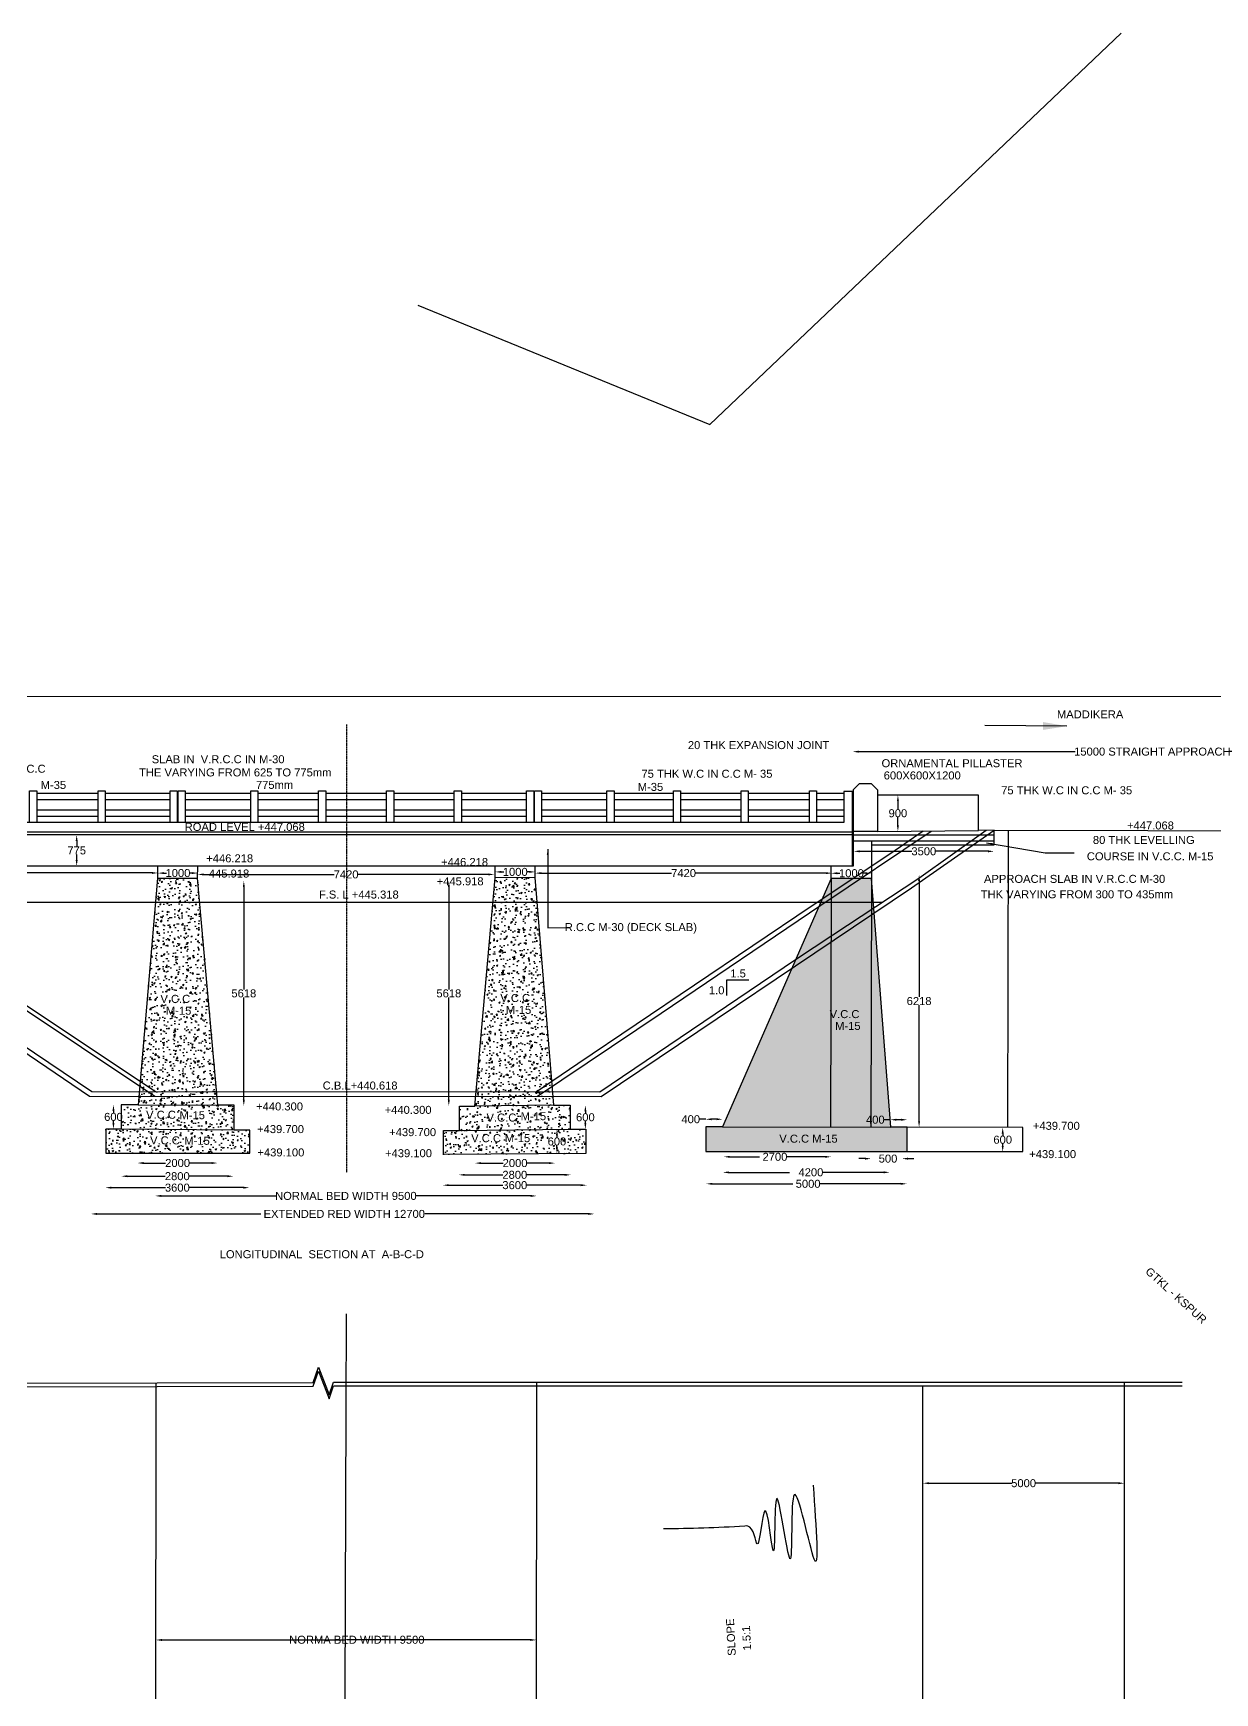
# Model space of a CAD drawing. Header units: inches. Extents: x -43035 to 47938, y -227984 to -120308.
# Drawn here: x -18025 to 11527, y -161797 to -120308 of the extents above; entities that cross this region are included whole.
import ezdxf

# ---------------------------------------------------------------- set-up
doc = ezdxf.new("R2010")
doc.units = ezdxf.units.IN
doc.header["$MEASUREMENT"] = 0
doc.linetypes.add('DASHDOT', pattern=[1, 0.5, -0.25, 0, -0.25])
doc.styles.get("Standard").update_dxf_attribs({"font": 'arial.ttf'})
doc.dimstyles.new('ST100', dxfattribs={"dimtxt": 200, "dimasz": 150, "dimexe": 0, "dimexo": 300, "dimgap": 0.09, "dimtad": 0, "dimtih": 1, "dimtoh": 1, "dimdec": 0, "dimzin": 0, "dimdsep": 46, "dimtxsty": 'Standard', "dimcen": 0, "dimse1": 1, "dimse2": 1, "dimadec": 0, "dimazin": 0, "dimtfac": 1, "dimtdec": 0, "dimtofl": 0, "dimtmove": 0, "dimatfit": 3, "dimfxl": 2000, "dimtolj": 1, "dimtzin": 0, "dimarcsym": 0})
pattern_1 = [(50, (0, 0), (358.6301, -31.37607), [37.5, -412.5]), (355, (0, 0), (-69.3757, 376.0961), [30, -330]), (100.4514, (29.9, -2.6), (289.2547, 344.7198), [31.8701, -350.5711]), (46.1842, (0, 100), (533.6205, -82.7595), [56.25, -618.75]), (96.6356, (44.47, 93.1), (467.3314, 487.059), [47.8051, -525.8565]), (351.1842, (0, 100), (467.331, 487.0593), [45, -495]), (21, (50, 75), (298.4535, -201.30945), [37.5, -412.5]), (326, (50, 75), (121.6577, 362.575), [30, -330]), (71.4514, (74.87, 58.22), (420.1113, 161.26525), [31.8701, -350.5711]), (37.5, (0, 0), (6.07993, 166.44693), [0, -326, 0, -335, 0, -331.25]), (7.5, (0, 0), (131.53477, 197.20586), [0, -191, 0, -318.5, 0, -126.25]), (327.5, (-111.5, 0), (266.91122, -11.27744), [0, -125, 0, -390, 0, -517.5]), (317.5, (-161.5, 0), (291.5931, 50.0525), [0, -162.5, 0, -259, 0, -367.5])]

# ---------------------------------------------------------------- blocks, each defined once
blk = doc.blocks.new('*D7')
at = {"color": 0, "lineweight": -2, "transparency": 16777216}
for p, q in [((-15263, -148553), (-14713, -148553)), ((-13563, -148553), (-14113, -148553))]:
    blk.add_line(p, q, dxfattribs=at)
at = {"color": 0, "transparency": 16777216}
for points in [[(-15263, -148528), (-15263, -148578), (-15413, -148553)], [(-13563, -148528), (-13563, -148578), (-13413, -148553)]]:
    blk.add_solid(points, dxfattribs=at)
at = {"color": 0, "transparency": 16777216, "insert": (-14413, -148553), "char_height": 200, "attachment_point": 5}
blk.add_mtext('\\A1;2000', dxfattribs=at)
blk = doc.blocks.new('*D8')
at = {"color": 0, "lineweight": -2, "transparency": 16777216}
for p, q in [((-15671, -148883), (-14721, -148883)), ((-13171, -148883), (-14121, -148883))]:
    blk.add_line(p, q, dxfattribs=at)
at = {"color": 0, "transparency": 16777216}
for points in [[(-15671, -148858), (-15671, -148908), (-15821, -148883)], [(-13171, -148858), (-13171, -148908), (-13021, -148883)]]:
    blk.add_solid(points, dxfattribs=at)
at = {"color": 0, "transparency": 16777216, "insert": (-14421, -148883), "char_height": 200, "attachment_point": 5}
blk.add_mtext('\\A1;2800', dxfattribs=at)
blk = doc.blocks.new('*D9')
at = {"color": 0, "lineweight": -2, "transparency": 16777216}
for p, q in [((-16070, -149169), (-14718, -149169)), ((-12770, -149169), (-14122, -149169))]:
    blk.add_line(p, q, dxfattribs=at)
at = {"color": 0, "transparency": 16777216}
for points in [[(-16070, -149144), (-16070, -149194), (-16220, -149169)], [(-12770, -149144), (-12770, -149194), (-12620, -149169)]]:
    blk.add_solid(points, dxfattribs=at)
at = {"color": 0, "transparency": 16777216, "insert": (-14420, -149169), "char_height": 200, "attachment_point": 5}
blk.add_mtext('\\A1;3600', dxfattribs=at)
blk = doc.blocks.new('*D10')
at = {"color": 0, "lineweight": -2, "transparency": 16777216}
for p, q in [((-6823, -148555), (-6273, -148555)), ((-5123, -148555), (-5673, -148555))]:
    blk.add_line(p, q, dxfattribs=at)
at = {"color": 0, "transparency": 16777216}
for points in [[(-6823, -148530), (-6823, -148580), (-6973, -148555)], [(-5123, -148530), (-5123, -148580), (-4973, -148555)]]:
    blk.add_solid(points, dxfattribs=at)
at = {"color": 0, "transparency": 16777216, "insert": (-5973, -148555), "char_height": 200, "attachment_point": 5}
blk.add_mtext('\\A1;2000', dxfattribs=at)
blk = doc.blocks.new('*D11')
at = {"color": 0, "lineweight": -2, "transparency": 16777216}
for p, q in [((-7230, -148849), (-6281, -148849)), ((-4730, -148849), (-5680, -148849))]:
    blk.add_line(p, q, dxfattribs=at)
at = {"color": 0, "transparency": 16777216}
for points in [[(-7230, -148824), (-7230, -148874), (-7380, -148849)], [(-4730, -148824), (-4730, -148874), (-4580, -148849)]]:
    blk.add_solid(points, dxfattribs=at)
at = {"color": 0, "transparency": 16777216, "insert": (-5980, -148849), "char_height": 200, "attachment_point": 5}
blk.add_mtext('\\A1;2800', dxfattribs=at)
blk = doc.blocks.new('*D12')
at = {"color": 0, "lineweight": -2, "transparency": 16777216}
for p, q in [((-7630, -149107), (-6278, -149107)), ((-4330, -149107), (-5682, -149107))]:
    blk.add_line(p, q, dxfattribs=at)
at = {"color": 0, "transparency": 16777216}
for points in [[(-7630, -149082), (-7630, -149132), (-7780, -149107)], [(-4330, -149082), (-4330, -149132), (-4180, -149107)]]:
    blk.add_solid(points, dxfattribs=at)
at = {"color": 0, "transparency": 16777216, "insert": (-5980, -149107), "char_height": 200, "attachment_point": 5}
blk.add_mtext('\\A1;3600', dxfattribs=at)
blk = doc.blocks.new('*D19')
at = {"color": 0, "lineweight": -2, "transparency": 16777216}
for p, q in [((-22174, -141302), (-18911, -141302)), ((-15054, -141302), (-18316, -141302))]:
    blk.add_line(p, q, dxfattribs=at)
at = {"color": 0, "transparency": 16777216}
for points in [[(-22174, -141277), (-22174, -141327), (-22324, -141302)], [(-15054, -141277), (-15054, -141327), (-14904, -141302)]]:
    blk.add_solid(points, dxfattribs=at)
at = {"color": 0, "transparency": 16777216, "insert": (-18614, -141302), "char_height": 200, "attachment_point": 5}
blk.add_mtext('\\A1;7420', dxfattribs=at)
blk = doc.blocks.new('*D20')
at = {"color": 0, "lineweight": -2, "transparency": 16777216}
for p, q in [((-14754, -141305), (-14693, -141305)), ((-14054, -141305), (-14115, -141305))]:
    blk.add_line(p, q, dxfattribs=at)
at = {"color": 0, "transparency": 16777216}
for points in [[(-14754, -141280), (-14754, -141330), (-14904, -141305)], [(-14054, -141280), (-14054, -141330), (-13904, -141305)]]:
    blk.add_solid(points, dxfattribs=at)
at = {"color": 0, "transparency": 16777216, "insert": (-14404, -141305), "char_height": 200, "attachment_point": 5}
blk.add_mtext('\\A1;1000', dxfattribs=at)
blk = doc.blocks.new('*D21')
at = {"color": 0, "lineweight": -2, "transparency": 16777216}
for p, q in [((-13759, -141339), (-10497, -141339)), ((-6639, -141339), (-9902, -141339))]:
    blk.add_line(p, q, dxfattribs=at)
at = {"color": 0, "transparency": 16777216}
for points in [[(-13759, -141314), (-13759, -141364), (-13909, -141339)], [(-6639, -141314), (-6639, -141364), (-6489, -141339)]]:
    blk.add_solid(points, dxfattribs=at)
at = {"color": 0, "transparency": 16777216, "insert": (-10199, -141339), "char_height": 200, "attachment_point": 5}
blk.add_mtext('\\A1;7420', dxfattribs=at)
blk = doc.blocks.new('*D22')
at = {"color": 0, "lineweight": -2, "transparency": 16777216}
for p, q in [((-6319, -141276), (-6258, -141276)), ((-5619, -141276), (-5680, -141276))]:
    blk.add_line(p, q, dxfattribs=at)
at = {"color": 0, "transparency": 16777216}
for points in [[(-6319, -141251), (-6319, -141301), (-6469, -141276)], [(-5619, -141251), (-5619, -141301), (-5469, -141276)]]:
    blk.add_solid(points, dxfattribs=at)
at = {"color": 0, "transparency": 16777216, "insert": (-5969, -141276), "char_height": 200, "attachment_point": 5}
blk.add_mtext('\\A1;1000', dxfattribs=at)
blk = doc.blocks.new('*D23')
at = {"color": 0, "lineweight": -2, "transparency": 16777216}
for p, q in [((-5319, -141306), (-2057, -141306)), ((1801, -141306), (-1462, -141306))]:
    blk.add_line(p, q, dxfattribs=at)
at = {"color": 0, "transparency": 16777216}
for points in [[(-5319, -141281), (-5319, -141331), (-5469, -141306)], [(1801, -141281), (1801, -141331), (1951, -141306)]]:
    blk.add_solid(points, dxfattribs=at)
at = {"color": 0, "transparency": 16777216, "insert": (-1759, -141306), "char_height": 200, "attachment_point": 5}
blk.add_mtext('\\A1;7420', dxfattribs=at)
blk = doc.blocks.new('*D24')
at = {"color": 0, "lineweight": -2, "transparency": 16777216}
for p, q in [((2085, -141309), (2151, -141309)), ((2794, -141309), (2728, -141309))]:
    blk.add_line(p, q, dxfattribs=at)
at = {"color": 0, "transparency": 16777216}
for points in [[(2085, -141284), (2085, -141334), (1935, -141309)], [(2794, -141284), (2794, -141334), (2944, -141309)]]:
    blk.add_solid(points, dxfattribs=at)
at = {"color": 0, "transparency": 16777216, "insert": (2439, -141309), "char_height": 200, "attachment_point": 5}
blk.add_mtext('\\A1;1000', dxfattribs=at)
blk = doc.blocks.new('*D25')
at = {"color": 0, "lineweight": -2, "transparency": 16777216}
for p, q in [((4131, -141502), (4131, -144402)), ((4131, -147507), (4131, -144607))]:
    blk.add_line(p, q, dxfattribs=at)
at = {"color": 0, "transparency": 16777216}
for points in [[(4106, -141502), (4156, -141502), (4131, -141352)], [(4106, -147507), (4156, -147507), (4131, -147657)]]:
    blk.add_solid(points, dxfattribs=at)
at = {"color": 0, "transparency": 16777216, "insert": (4131, -144505), "char_height": 200, "attachment_point": 5}
blk.add_mtext('\\A1;6218', dxfattribs=at)
blk = doc.blocks.new('*D26')
at = {"color": 0, "lineweight": -2, "transparency": 16777216}
for p, q in [((2642, -140761), (3950, -140761)), ((5856, -140761), (4547, -140761))]:
    blk.add_line(p, q, dxfattribs=at)
at = {"color": 0, "transparency": 16777216}
for points in [[(2642, -140736), (2642, -140786), (2492, -140761)], [(5856, -140736), (5856, -140786), (6006, -140761)]]:
    blk.add_solid(points, dxfattribs=at)
at = {"color": 0, "transparency": 16777216, "insert": (4249, -140761), "char_height": 200, "attachment_point": 5}
blk.add_mtext('\\A1;3500', dxfattribs=at)
blk = doc.blocks.new('*D27')
at = {"color": 0, "lineweight": -2, "transparency": 16777216}
for p, q in [((3601, -139506), (3601, -139707)), ((3601, -140113), (3601, -139912))]:
    blk.add_line(p, q, dxfattribs=at)
at = {"color": 0, "transparency": 16777216}
for points in [[(3576, -139506), (3626, -139506), (3601, -139356)], [(3576, -140113), (3626, -140113), (3601, -140263)]]:
    blk.add_solid(points, dxfattribs=at)
at = {"color": 0, "transparency": 16777216, "insert": (3601, -139810), "char_height": 200, "attachment_point": 5}
blk.add_mtext('\\A1;900', dxfattribs=at)
blk = doc.blocks.new('*D28')
at = {"color": 0, "lineweight": -2, "transparency": 16777216}
for p, q in [((-16937, -140501), (-16937, -140637)), ((-16937, -140977), (-16937, -140841))]:
    blk.add_line(p, q, dxfattribs=at)
at = {"color": 0, "transparency": 16777216}
for points in [[(-16962, -140501), (-16912, -140501), (-16937, -140351)], [(-16962, -140977), (-16912, -140977), (-16937, -141127)]]:
    blk.add_solid(points, dxfattribs=at)
at = {"color": 0, "transparency": 16777216, "insert": (-16937, -140739), "char_height": 200, "attachment_point": 5}
blk.add_mtext('\\A1;775', dxfattribs=at)
blk = doc.blocks.new('*D31')
at = {"color": 0, "lineweight": -2, "transparency": 16777216}
for p, q in [((2620, -138269), (8035, -138269)), ((17309, -138269), (11895, -138269))]:
    blk.add_line(p, q, dxfattribs=at)
at = {"color": 0, "transparency": 16777216}
for points in [[(2620, -138244), (2620, -138294), (2470, -138269)], [(17309, -138244), (17309, -138294), (17459, -138269)]]:
    blk.add_solid(points, dxfattribs=at)
at = {"color": 0, "transparency": 16777216, "insert": (9965, -138269), "char_height": 200, "attachment_point": 5}
blk.add_mtext('\\A1;15000 STRAIGHT APPROACH', dxfattribs=at)
blk = doc.blocks.new('*D32')
at = {"color": 0, "lineweight": -2, "transparency": 16777216}
for p, q in [((-12757, -141654), (-12757, -144211)), ((-12757, -146972), (-12757, -144415))]:
    blk.add_line(p, q, dxfattribs=at)
at = {"color": 0, "transparency": 16777216}
for points in [[(-12782, -141654), (-12732, -141654), (-12757, -141504)], [(-12782, -146972), (-12732, -146972), (-12757, -147122)]]:
    blk.add_solid(points, dxfattribs=at)
at = {"color": 0, "transparency": 16777216, "insert": (-12757, -144313), "char_height": 200, "attachment_point": 5}
blk.add_mtext('\\A1;5618', dxfattribs=at)
blk = doc.blocks.new('*D33')
at = {"color": 0, "lineweight": -2, "transparency": 16777216}
for p, q in [((-7630, -141654), (-7630, -144211)), ((-7630, -146972), (-7630, -144415))]:
    blk.add_line(p, q, dxfattribs=at)
at = {"color": 0, "transparency": 16777216}
for points in [[(-7655, -141654), (-7605, -141654), (-7630, -141504)], [(-7655, -146972), (-7605, -146972), (-7630, -147122)]]:
    blk.add_solid(points, dxfattribs=at)
at = {"color": 0, "transparency": 16777216, "insert": (-7630, -144313), "char_height": 200, "attachment_point": 5}
blk.add_mtext('\\A1;5618', dxfattribs=at)
blk = doc.blocks.new('*D34')
at = {"color": 0, "lineweight": -2, "transparency": 16777216}
for p, q in [((-16017, -147249), (-16017, -147299)), ((-16017, -147553), (-16017, -147503))]:
    blk.add_line(p, q, dxfattribs=at)
at = {"color": 0, "transparency": 16777216}
for points in [[(-16042, -147249), (-15992, -147249), (-16017, -147099)], [(-16042, -147553), (-15992, -147553), (-16017, -147703)]]:
    blk.add_solid(points, dxfattribs=at)
at = {"color": 0, "transparency": 16777216, "insert": (-16017, -147401), "char_height": 200, "attachment_point": 5}
blk.add_mtext('\\A1;600', dxfattribs=at)
blk = doc.blocks.new('*D35')
at = {"color": 0, "lineweight": -2, "transparency": 16777216}
for p, q in [((-4215, -147260), (-4215, -147307)), ((-4215, -147559), (-4215, -147512))]:
    blk.add_line(p, q, dxfattribs=at)
at = {"color": 0, "transparency": 16777216}
for points in [[(-4240, -147260), (-4190, -147260), (-4215, -147110)], [(-4240, -147559), (-4190, -147559), (-4215, -147709)]]:
    blk.add_solid(points, dxfattribs=at)
at = {"color": 0, "transparency": 16777216, "insert": (-4215, -147410), "char_height": 200, "attachment_point": 5}
blk.add_mtext('\\A1;600', dxfattribs=at)
blk = doc.blocks.new('*D36')
at = {"color": 0, "lineweight": -2, "transparency": 16777216}
for p, q in [((-4926, -147862), (-4926, -147913)), ((-4926, -148169), (-4926, -148118))]:
    blk.add_line(p, q, dxfattribs=at)
at = {"color": 0, "transparency": 16777216}
for points in [[(-4951, -147862), (-4901, -147862), (-4926, -147712)], [(-4951, -148169), (-4901, -148169), (-4926, -148319)]]:
    blk.add_solid(points, dxfattribs=at)
at = {"color": 0, "transparency": 16777216, "insert": (-4926, -148015), "char_height": 200, "attachment_point": 5}
blk.add_mtext('\\A1;600', dxfattribs=at)
blk = doc.blocks.new('*D37')
at = {"color": 0, "lineweight": -2, "transparency": 16777216}
for p, q in [((3411, -147471), (3261, -147471)), ((3681, -147471), (3561, -147471))]:
    blk.add_line(p, q, dxfattribs=at)
at = {"color": 0, "transparency": 16777216}
for points in [[(3561, -147446), (3561, -147496), (3411, -147471)], [(3681, -147446), (3681, -147496), (3831, -147471)]]:
    blk.add_solid(points, dxfattribs=at)
at = {"color": 0, "transparency": 16777216, "insert": (3036, -147471), "char_height": 200, "attachment_point": 5}
blk.add_mtext('\\A1;400', dxfattribs=at)
blk = doc.blocks.new('*D38')
at = {"color": 0, "lineweight": -2, "transparency": 16777216}
for p, q in [((-1205, -147459), (-1355, -147459)), ((-935, -147459), (-1055, -147459))]:
    blk.add_line(p, q, dxfattribs=at)
at = {"color": 0, "transparency": 16777216}
for points in [[(-1055, -147434), (-1055, -147484), (-1205, -147459)], [(-935, -147434), (-935, -147484), (-785, -147459)]]:
    blk.add_solid(points, dxfattribs=at)
at = {"color": 0, "transparency": 16777216, "insert": (-1580, -147459), "char_height": 200, "attachment_point": 5}
blk.add_mtext('\\A1;400', dxfattribs=at)
blk = doc.blocks.new('*D39')
at = {"color": 0, "lineweight": -2, "transparency": 16777216}
for p, q in [((6222, -147818), (6222, -147869)), ((6222, -148124), (6222, -148073))]:
    blk.add_line(p, q, dxfattribs=at)
at = {"color": 0, "transparency": 16777216}
for points in [[(6197, -147818), (6247, -147818), (6222, -147668)], [(6197, -148124), (6247, -148124), (6222, -148274)]]:
    blk.add_solid(points, dxfattribs=at)
at = {"color": 0, "transparency": 16777216, "insert": (6222, -147971), "char_height": 200, "attachment_point": 5}
blk.add_mtext('\\A1;600', dxfattribs=at)
blk = doc.blocks.new('*D41')
at = {"color": 0, "lineweight": -2, "transparency": 16777216}
for p, q in [((-603, -148398), (144, -148398)), ((1778, -148398), (830, -148398))]:
    blk.add_line(p, q, dxfattribs=at)
at = {"color": 0, "transparency": 16777216}
for points in [[(-603, -148373), (-603, -148423), (-753, -148398)], [(1778, -148373), (1778, -148423), (1928, -148398)]]:
    blk.add_solid(points, dxfattribs=at)
at = {"color": 0, "transparency": 16777216, "insert": (487, -148398), "char_height": 200, "attachment_point": 5}
blk.add_mtext('\\A1; 2700', dxfattribs=at)
blk = doc.blocks.new('*D42')
at = {"color": 0, "lineweight": -2, "transparency": 16777216}
for p, q in [((-628, -148786), (888, -148786)), ((3245, -148786), (1729, -148786))]:
    blk.add_line(p, q, dxfattribs=at)
at = {"color": 0, "transparency": 16777216}
for points in [[(-628, -148761), (-628, -148811), (-778, -148786)], [(3245, -148761), (3245, -148811), (3395, -148786)]]:
    blk.add_solid(points, dxfattribs=at)
at = {"color": 0, "transparency": 16777216, "insert": (1309, -148786), "char_height": 200, "attachment_point": 5}
blk.add_mtext('\\A1;   4200', dxfattribs=at)
blk = doc.blocks.new('*D43')
at = {"color": 0, "lineweight": -2, "transparency": 16777216}
for p, q in [((-1040, -149073), (974, -149073)), ((3673, -149073), (1660, -149073))]:
    blk.add_line(p, q, dxfattribs=at)
at = {"color": 0, "transparency": 16777216}
for points in [[(-1040, -149048), (-1040, -149098), (-1190, -149073)], [(3673, -149048), (3673, -149098), (3823, -149073)]]:
    blk.add_solid(points, dxfattribs=at)
at = {"color": 0, "transparency": 16777216, "insert": (1317, -149073), "char_height": 200, "attachment_point": 5}
blk.add_mtext('\\A1; 5000', dxfattribs=at)
blk = doc.blocks.new('*D44')
at = {"color": 0, "lineweight": -2, "transparency": 16777216}
for p, q in [((2778, -148444), (2628, -148444)), ((3851, -148444), (4001, -148444))]:
    blk.add_line(p, q, dxfattribs=at)
at = {"color": 0, "transparency": 16777216}
for points in [[(2778, -148419), (2778, -148469), (2928, -148444)], [(3851, -148419), (3851, -148469), (3701, -148444)]]:
    blk.add_solid(points, dxfattribs=at)
at = {"color": 0, "transparency": 16777216, "insert": (3315, -148444), "char_height": 200, "attachment_point": 5}
blk.add_mtext('\\A1; 500', dxfattribs=at)
blk = doc.blocks.new('*D45')
at = {"color": 0, "lineweight": -2, "transparency": 16777216}
for p, q in [((-16425, -149826), (-12334, -149826)), ((-4143, -149826), (-8233, -149826))]:
    blk.add_line(p, q, dxfattribs=at)
at = {"color": 0, "transparency": 16777216}
for points in [[(-16425, -149801), (-16425, -149851), (-16575, -149826)], [(-4143, -149801), (-4143, -149851), (-3993, -149826)]]:
    blk.add_solid(points, dxfattribs=at)
at = {"color": 0, "transparency": 16777216, "insert": (-10284, -149826), "char_height": 200, "attachment_point": 5}
blk.add_mtext('\\A1; EXTENDED RED WIDTH 12700', dxfattribs=at)
blk = doc.blocks.new('*D46')
at = {"color": 0, "lineweight": -2, "transparency": 16777216}
for p, q in [((-14824, -149376), (-11958, -149376)), ((-5586, -149376), (-8453, -149376))]:
    blk.add_line(p, q, dxfattribs=at)
at = {"color": 0, "transparency": 16777216}
for points in [[(-14824, -149351), (-14824, -149401), (-14974, -149376)], [(-5586, -149351), (-5586, -149401), (-5436, -149376)]]:
    blk.add_solid(points, dxfattribs=at)
at = {"color": 0, "transparency": 16777216, "insert": (-10205, -149376), "char_height": 200, "attachment_point": 5}
blk.add_mtext('\\A1;NORMAL BED WIDTH 9500', dxfattribs=at)
blk = doc.blocks.new('*D97')
at = {"color": 0, "lineweight": -2, "transparency": 16777216}
for p, q in [((-14806, -160476), (-10213, -160476)), ((-5591, -160476), (-10184, -160476))]:
    blk.add_line(p, q, dxfattribs=at)
at = {"color": 0, "transparency": 16777216}
for points in [[(-14806, -160451), (-14806, -160501), (-14956, -160476)], [(-5591, -160451), (-5591, -160501), (-5441, -160476)]]:
    blk.add_solid(points, dxfattribs=at)
at = {"color": 0, "transparency": 16777216, "insert": (-10199, -160476), "char_height": 200, "attachment_point": 5}
blk.add_mtext('\\A1;.', dxfattribs=at)
blk = doc.blocks.new('*D98')
at = {"color": 0, "lineweight": -2, "transparency": 16777216}
for p, q in [((4378, -156558), (6447, -156558)), ((9112, -156558), (7044, -156558))]:
    blk.add_line(p, q, dxfattribs=at)
at = {"color": 0, "transparency": 16777216}
for points in [[(4378, -156533), (4378, -156583), (4228, -156558)], [(9112, -156533), (9112, -156583), (9262, -156558)]]:
    blk.add_solid(points, dxfattribs=at)
at = {"color": 0, "transparency": 16777216, "insert": (6745, -156558), "char_height": 200, "attachment_point": 5}
blk.add_mtext('\\A1;5000', dxfattribs=at)

msp = doc.modelspace()

# ---------------------------------------------------------------- hatches: boundary and pattern name
h = msp.add_hatch()
h.set_pattern_fill('AR-CONC', color=256, scale=50, style=0)
h.set_pattern_definition(pattern_1)
h.paths.add_polyline_path([(-12607.7, -147728.2), (-12999.3, -147728.2), (-15821.1, -147703.2), (-16205.8, -147703.2), (-16205.8, -148304.1), (-12607.7, -148304.1)])
h.paths.add_polyline_path([(-12999.3, -147108.7), (-13410.2, -147108.7), (-15398, -147101.1), (-15821.1, -147101.1), (-15821.1, -147703.2), (-12999.3, -147728.2)])
h.paths.add_polyline_path([(-13430.3, -146880.2), (-15379.2, -146879), (-15398, -147101.1), (-13410.2, -147108.7)])
h.paths.add_polyline_path([(-13439.6, -146774.7), (-15139, -146774), (-14980.9, -146879.2), (-13430.3, -146880.2)])
h.paths.add_polyline_path([(-15139, -146774), (-15370.3, -146773.9), (-15379.2, -146879), (-14980.9, -146879.2)])
h.paths.add_polyline_path([(-15358, -146628.3), (-15370.3, -146773.9), (-15139, -146774)])
h.paths.add_polyline_path([(-15348.7, -146518.2), (-15358, -146628.3), (-15139, -146774), (-14964.3, -146774.1)])
h.paths.add_polyline_path([(-13857.5, -142044.2), (-14970.4, -142044.2), (-15348.7, -146518.2), (-14964.3, -146774.1), (-13439.6, -146774.7)])
h.paths.add_polyline_path([(-13911.8, -141428.9), (-14918.3, -141428.9), (-14970.4, -142044.2), (-13857.5, -142044.2)])
h.paths.add_polyline_path([(-14451.1, -148151.6), (-13557.2, -148151.6), (-13557.2, -147845.2), (-14451.1, -147845.2)], flags=24)
h.paths.add_polyline_path([(-15230.9, -148141.9), (-14304.7, -148141.9), (-14304.7, -147831.7), (-15230.9, -147831.7)], flags=24)
h.paths.add_polyline_path([(-14571.1, -147370.5), (-13677.2, -147370.5), (-13677.2, -147064.2), (-14571.1, -147064.2)], flags=9)
h.paths.add_polyline_path([(-15330.3, -147377.4), (-14404.1, -147377.4), (-14404.1, -147067.2), (-15330.3, -147067.2)], flags=9)
h.paths.add_polyline_path([(-14912.2, -144900), (-14018.3, -144900), (-14018.3, -144593.6), (-14912.2, -144593.6)], flags=24)
h.paths.add_polyline_path([(-14972.2, -144604.4), (-14046, -144604.4), (-14046, -144294.2), (-14972.2, -144294.2)], flags=24)
h = msp.add_hatch()
h.set_pattern_fill('AR-CONC', color=256, scale=50, style=0)
h.set_pattern_definition(pattern_1)
h.paths.add_polyline_path([(-4201, -147709.3), (-4593.7, -147709.3), (-7365.3, -147738.9), (-7765.6, -147738.9), (-7765.6, -148343), (-4201, -148313.2)])
h.paths.add_polyline_path([(-4593.7, -147107.3), (-5011.5, -147107.3), (-6978.7, -147132), (-7365.3, -147132), (-7365.3, -147738.9), (-4593.7, -147709.3)])
h.paths.add_polyline_path([(-5029.9, -146885.3), (-6956.6, -146884.1), (-6978.7, -147132), (-5011.5, -147107.3)])
h.paths.add_polyline_path([(-5250.5, -146778.4), (-6947.1, -146777.6), (-6956.6, -146884.1), (-5408.7, -146885.1)])
h.paths.add_polyline_path([(-5038.7, -146778.5), (-5250.5, -146778.4), (-5408.7, -146885.1), (-5029.9, -146885.3)])
h.paths.add_polyline_path([(-5049.8, -146643.1), (-5250.5, -146778.4), (-5038.7, -146778.5)])
h.paths.add_polyline_path([(-5049.8, -146643.1), (-5060.1, -146519.4), (-5445, -146778.3), (-5250.5, -146778.4)])
h.paths.add_polyline_path([(-5429.4, -142044.2), (-6524.6, -142044.2), (-6947.1, -146777.6), (-5445, -146778.3), (-5060.1, -146519.4)])
h.paths.add_polyline_path([(-5481.5, -141412.7), (-6469.3, -141424.3), (-6524.6, -142044.2), (-5429.4, -142044.2)])
h.paths.add_polyline_path([(-6436.9, -148085.6), (-5543, -148085.6), (-5543, -147779.2), (-6436.9, -147779.2)], flags=24)
h.paths.add_polyline_path([(-7199.7, -148087.5), (-6273.5, -148087.5), (-6273.5, -147777.2), (-7199.7, -147777.2)], flags=24)
h.paths.add_polyline_path([(-6040.1, -147536.2), (-5146.2, -147536.2), (-5146.2, -147229.8), (-6040.1, -147229.8)], flags=24)
h.paths.add_polyline_path([(-6816.2, -147571.5), (-5890, -147571.5), (-5890, -147261.2), (-6816.2, -147261.2)], flags=24)
h.paths.add_polyline_path([(-6411.5, -144878.1), (-5517.5, -144878.1), (-5517.5, -144571.8), (-6411.5, -144571.8)], flags=24)
h.paths.add_polyline_path([(-6471.4, -144582.6), (-5545.2, -144582.6), (-5545.2, -144272.3), (-6471.4, -144272.3)], flags=24)
h = msp.add_hatch()
h.set_pattern_fill('AR-CONC', color=256, scale=50, style=0)
h.set_pattern_definition(pattern_1)
h.paths.add_polyline_path([(3831.3, -147657), (3426, -147657), (-785, -147644.6), (-1199.6, -147644.6), (-1199.6, -148263.1), (3831.3, -148263.1)])
h.paths.add_polyline_path([(1930.3, -143027.1), (950.6, -143684.5), (-785, -147644.6), (1916.8, -147652.5)])
h.paths.add_polyline_path([(2941.3, -142348.8), (1930.3, -143027.1), (1916.8, -147652.5), (2925.7, -147655.5)])
h.paths.add_polyline_path([(3010.9, -142302.1), (2941.3, -142348.8), (2925.7, -147655.5), (3426, -147657)])
h.paths.add_polyline_path([(1930.3, -143027.1), (1930.7, -142890.2), (1044.8, -143469.7), (950.6, -143684.5)])
h.paths.add_polyline_path([(2941.3, -142348.8), (2941.6, -142222.2), (1977.2, -142859.7), (1930.7, -142890.2), (1930.3, -143027.1)])
h.paths.add_polyline_path([(3001.6, -142182.6), (2941.6, -142222.2), (2941.3, -142348.8), (3010.9, -142302.1)])
h.paths.add_polyline_path([(2943.9, -141438.5), (2941.6, -142222.2), (3001.6, -142182.6)])
h.paths.add_polyline_path([(2942.2, -142044.2), (1933.2, -142044.2), (1930.7, -142890.2), (1977.2, -142859.7), (2941.6, -142222.2)])
h.paths.add_polyline_path([(1933.2, -142044.2), (1767.4, -142044.2), (1671.4, -142108.6), (1628.7, -142137.5), (1044.8, -143469.7), (1930.7, -142890.2)])
h.paths.add_polyline_path([(1767.4, -142044.2), (1669.5, -142044.2), (1628.7, -142137.5), (1671.4, -142108.6)], flags=17)
h.paths.add_polyline_path([(1933.6, -141932.7), (1767.4, -142044.2), (1933.2, -142044.2)], flags=17)
h.paths.add_polyline_path([(1933.9, -141805.2), (1709.1, -141953.9), (1669.5, -142044.2), (1767.4, -142044.2), (1933.6, -141932.7)])
h.paths.add_polyline_path([(1933.9, -141805.2), (1935, -141438.5), (1709.1, -141953.9)])
h.paths.add_polyline_path([(2669.9, -141438.5), (2488.1, -141438.5), (1933.9, -141805.2), (1933.6, -141932.7)], flags=16)
h.paths.add_polyline_path([(2943.9, -141438.5), (2669.9, -141438.5), (1933.6, -141932.7), (1933.2, -142044.2), (2942.2, -142044.2)])
h.paths.add_polyline_path([(2488.1, -141438.5), (1935, -141438.5), (1933.9, -141805.2)], flags=0)
h.paths.add_polyline_path([(1251.5, -148098.1), (2145.4, -148098.1), (2145.4, -147791.7), (1251.5, -147791.7)], flags=24)
h.paths.add_polyline_path([(505.5, -148099.1), (1431.7, -148099.1), (1431.7, -147788.9), (505.5, -147788.9)], flags=24)
h.paths.add_polyline_path([(1765, -144985.4), (2691.2, -144985.4), (2691.2, -144675.1), (1765, -144675.1)], flags=9)
h.paths.add_polyline_path([(1825, -145280.9), (2718.9, -145280.9), (2718.9, -144974.6), (1825, -144974.6)], flags=9)

# ---------------------------------------------------------------- linework, layer by layer
for points in [[(-8401.9, -127105.9), (-1100.1, -130090.2), (9188.9, -120308.4)], [(-22323.8, -141127), (-14918.3, -141127), (-13905.2, -141127), (-6474.1, -141127), (-5481.5, -141127), (1934.3, -141127), (2465, -141127), (2465, -139263), (2249.3, -139263), (2249.3, -140044.4), (-22633.6, -140044.4)], [(-17936.4, -139308.5), (-16399.9, -139308.5)], [(-16223, -139308.5), (-14597.1, -139308.5)], [(-14420.2, -139308.5), (-14398.4, -139308.5)], [(-14221.5, -139308.5), (-12584.4, -139308.5)], [(-12407.4, -139308.5), (-10885.6, -139308.5)], [(-10708.7, -139308.5), (-9185.3, -139308.5)], [(-9008.3, -139308.5), (-7493, -139308.5)], [(-7316, -139308.5), (-5683.2, -139308.5)], [(-5506.3, -139308.5), (-5486.4, -139308.5)], [(-5309.5, -139308.5), (-3674.6, -139308.5)], [(-3497.6, -139308.5), (-2010.7, -139308.5)], [(-1833.8, -139308.5), (-316.6, -139308.5)], [(-139.7, -139308.5), (1388.2, -139308.5)], [(1565.2, -139308.5), (2249.3, -139308.5)], [(2465, -141127), (2491.8, -141127), (2491.8, -139214.6), (2637.3, -139066.3), (2934.6, -139066.3), (3087.2, -139219.8), (3087.2, -140267.2), (2491.8, -140267.2)], [(3087.2, -140267.2), (5614.9, -140244.3), (5614.9, -139356.5), (3087.2, -139356.5)], [(-17936.4, -139465.2), (-16399.9, -139465.2)], [(-17936.4, -139722.5), (-16399.9, -139722.5)], [(-16223, -139465.2), (-14597.1, -139465.2)], [(-16223, -139722.5), (-14597.1, -139722.5)], [(-14420.2, -139465.2), (-14398.4, -139465.2)], [(-14420.2, -139722.5), (-14398.4, -139722.5)], [(-14221.5, -139465.2), (-12584.4, -139465.2)], [(-14221.5, -139722.5), (-12584.4, -139722.5)], [(-12407.4, -139465.2), (-10885.6, -139465.2)], [(-12407.4, -139722.5), (-10885.6, -139722.5)], [(-10708.7, -139465.2), (-9185.3, -139465.2)], [(-10708.7, -139722.5), (-9185.3, -139722.5)], [(-9008.3, -139465.2), (-7493, -139465.2)], [(-9008.3, -139722.5), (-7493, -139722.5)], [(-7316, -139465.2), (-5683.2, -139465.2)], [(-7316, -139722.5), (-5683.2, -139722.5)], [(-5506.3, -139465.2), (-5486.4, -139465.2)], [(-5506.3, -139722.5), (-5486.4, -139722.5)], [(-5309.5, -139465.2), (-3674.6, -139465.2)], [(-5309.5, -139722.5), (-3674.6, -139722.5)], [(-3497.6, -139465.2), (-2010.7, -139465.2)], [(-3497.6, -139722.5), (-2010.7, -139722.5)], [(-1833.8, -139465.2), (-316.6, -139465.2)], [(-1833.8, -139722.5), (-316.6, -139722.5)], [(-139.7, -139465.2), (1388.2, -139465.2)], [(-139.7, -139722.5), (1388.2, -139722.5)], [(1565.2, -139465.2), (2249.3, -139465.2)], [(1565.2, -139722.5), (2249.3, -139722.5)], [(-17936.4, -139880.6), (-16399.9, -139880.6)], [(-16223, -139880.6), (-14597.1, -139880.6)], [(-14420.2, -139880.6), (-14398.4, -139880.6)], [(-14221.5, -139880.6), (-12584.4, -139880.6)], [(-12407.4, -139880.6), (-10885.6, -139880.6)], [(-10708.7, -139880.6), (-9185.3, -139880.6)], [(-9008.3, -139880.6), (-7493, -139880.6)], [(-7316, -139880.6), (-5683.2, -139880.6)], [(-5506.3, -139880.6), (-5486.4, -139880.6)], [(-5309.5, -139880.6), (-3674.6, -139880.6)], [(-3497.6, -139880.6), (-2010.7, -139880.6)], [(-1833.8, -139880.6), (-316.6, -139880.6)], [(-139.7, -139880.6), (1388.2, -139880.6)], [(1565.2, -139880.6), (2249.3, -139880.6)], [(-26324.7, -140292.7), (-16613.3, -146878.2), (-3820.6, -146886.1), (3942, -141677.3), (6007.9, -140232.9), (5614.9, -140244.3)], [(5811.4, -140238.6), (4127.2, -141438.5), (1977.2, -142859.7), (1036.5, -143475.1), (-3854.7, -146779), (-16557.3, -146773.4), (-26166.8, -140296.3)], [(-24789.7, -140287.1), (-23969.4, -140838.6), (-20520.6, -143193.8), (-14980.9, -146879.2)], [(-14964.3, -146774.1), (-20506.5, -143086), (-22580.9, -141646.4), (-24609.5, -140284.8)], [(-22842.7, -140270.2), (2465, -140270.2)], [(2465, -140351.2), (-22842.7, -140351.2)], [(4234.8, -140256.8), (3427.9, -140816.8), (1429.8, -142138.7), (-4400.9, -146076.1), (-5445, -146778.3)], [(-5408.7, -146885.1), (-2323.3, -144805), (1671.4, -142108.6), (4433.4, -140255)], [(2943.9, -140598.8), (2943.9, -141438.5), (1935, -141438.5), (1935, -141127)], [(2491.8, -140349.5), (6006.6, -140349.5), (6007.9, -140232.9)], [(2491.8, -140500.9), (2943.9, -140500.9), (2943.9, -140598.8), (6005.7, -140598.8), (6005.7, -140349.5)], [(2943.9, -140500.9), (6005.7, -140500.9)], [(6006.9, -140232.9), (17530.5, -140260.8), (19951.2, -140422.7)], [(6350.4, -147661.8), (6368.4, -140233.8)], [(-14918.3, -141428.9), (-15398, -147101.1), (-15821.1, -147101.1), (-15821.1, -147703.2), (-16205.8, -147703.2), (-16205.8, -148304.1), (-12607.7, -148304.1), (-12607.7, -147728.2), (-12999.3, -147728.2), (-12999.3, -147108.7), (-13410.2, -147108.7), (-13911.8, -141428.9)], [(-14918.3, -141127), (-14918.3, -141428.9), (-13911.8, -141428.9), (-13905.2, -141127)], [(-7765.6, -148343), (-7765.6, -147738.9), (-7365.3, -147738.9), (-7365.3, -147132), (-6978.7, -147132), (-6469.3, -141424.3), (-6469.3, -141127)], [(-5481.5, -141412.7), (-5011.5, -147107.3), (-4593.7, -147107.3), (-4593.7, -147709.3), (-4201, -147709.3), (-4201, -148313.2), (-7765.6, -148343)], [(-5481.5, -141127), (-5481.5, -141412.7), (-6469.3, -141424.3)], [(1935, -141438.5), (-785, -147644.6), (-1199.6, -147644.6), (-1199.6, -148263.1), (3831.3, -148263.1), (3831.3, -147657), (3426, -147657), (2943.9, -141438.5)], [(1935, -141438.5), (1916.8, -147652.5)], [(2943.9, -141438.5), (2925.7, -147655.5)], [(3210.9, -142044.2), (-22334.9, -142044.2)], [(-125.3, -143984.3), (-684, -143984.3), (-684, -144363.4)], [(-15398, -147101.1), (-13410.2, -147108.7)], [(-5011.5, -147107.3), (-6978.7, -147132)], [(-785, -147644.6), (3426, -147657)], [(3831.3, -148263.1), (6728.8, -148263.1), (6728.8, -147662.5), (3831.3, -147657)], [(-12999.3, -147728.2), (-15821.1, -147703.2)], [(-7365.3, -147738.9), (-4593.7, -147709.3)], [(-10442.6, -223814.7), (-10192.3, -152321.9)], [(-34429.4, -154088.2), (-11021.4, -154041.7), (-10888, -153659.2), (-10621.3, -154350.2), (-10512.6, -154029.4), (10711.9, -154029.4)], [(-34429.4, -154181.9), (-11021.4, -154135.4), (-10888, -153752.9), (-10621.3, -154443.9), (-10512.6, -154123.1), (10711.9, -154123.1)], [(-16627.2, -178443.9), (-16574.8, -170893), (-14958.9, -162871.4), (-14949.1, -154049.5)], [(-5437.4, -154029.4), (-5442, -162905.8), (-3881.6, -170937.9), (-3956.7, -187402.7)], [(5736.6, -194220.9), (5745.8, -192229.9), (5732.3, -188186), (5822.2, -170904.9), (4228.3, -162903.6), (4228.3, -154123.1)], [(9263.3, -154029.4), (9258.7, -162911.1), (10817.7, -170846.9), (10738.7, -196030.2), (10728.5, -197170.9), (10752.3, -197697.2), (10793.1, -197884), (10891.7, -198203.2), (10997, -198423.9), (11128.2, -198641.5), (11311.9, -198860.8), (11724.9, -199211.7), (13623, -200550), (15741, -202051.5)]]:
    msp.add_lwpolyline(points)
at = {"const_width": 25}
msp.add_lwpolyline([(-43022.9, -136889.6), (47925.5, -136889.6), (47925.5, -227971.5), (-43022.9, -227971.5)], close=True, dxfattribs=at)
at = {"linetype": 'DASHDOT'}
msp.add_lwpolyline([(-10187.9, -137586.8), (-10187.9, -148793.4)], dxfattribs=at)
for points in [[(-18113.4, -139247), (-17936.4, -139247), (-17936.4, -140044.4), (-18113.4, -140044.4)], [(-16399.9, -139247), (-16223, -139247), (-16223, -140044.4), (-16399.9, -140044.4)], [(-14597.1, -139247), (-14420.2, -139247), (-14420.2, -140044.4), (-14597.1, -140044.4)], [(-14398.4, -139247), (-14221.5, -139247), (-14221.5, -140044.4), (-14398.4, -140044.4)], [(-12584.4, -139247), (-12407.4, -139247), (-12407.4, -140044.4), (-12584.4, -140044.4)], [(-10885.6, -139247), (-10708.7, -139247), (-10708.7, -140044.4), (-10885.6, -140044.4)], [(-9185.3, -139247), (-9008.3, -139247), (-9008.3, -140044.4), (-9185.3, -140044.4)], [(-7493, -139247), (-7316, -139247), (-7316, -140044.4), (-7493, -140044.4)], [(-5683.2, -139247), (-5506.3, -139247), (-5506.3, -140044.4), (-5683.2, -140044.4)], [(-5486.4, -139247), (-5309.5, -139247), (-5309.5, -140044.4), (-5486.4, -140044.4)], [(-3674.6, -139247), (-3497.6, -139247), (-3497.6, -140044.4), (-3674.6, -140044.4)], [(-2010.7, -139247), (-1833.8, -139247), (-1833.8, -140044.4), (-2010.7, -140044.4)], [(-316.6, -139247), (-139.7, -139247), (-139.7, -140044.4), (-316.6, -140044.4)], [(1388.2, -139247), (1565.2, -139247), (1565.2, -140044.4), (1388.2, -140044.4)]]:
    msp.add_lwpolyline(points, close=True)
msp.add_spline([(1481.1, -156605.8), (1508.7, -158458.9), (1008.3, -156849), (900.9, -158445.4), (564.5, -156948), (480.8, -158240.1), (270.7, -157244.2), (78.9, -158076.5), (-155.2, -157629.1), (-225.5, -157628), (-2262.7, -157701.3)], degree=3)

# ---------------------------------------------------------------- texts
for s, p in [(' MADDIKERA', (7500.5, -137436.7)), ('20 THK EXPANSION JOINT ', (-1651.8, -138205.1)), (' SLAB IN  V.R.C.C IN M-30', (-15138.5, -138559)), ('ORNAMENTAL PILLASTER', (3192.4, -138658.6)), ('     75 THK W.C IN C.C  ', (-20584.9, -138796.1)), ('  THE VARYING FROM 625 TO 775mm', (-15533.1, -138888.3)), ('     75 THK W.C IN C.C M- 35', (-3199.8, -138921.5)), ('600X600X1200', (3246.6, -138963.4)), (' M-35', (-17915.2, -139201.8)), ('775mm', (-12453.8, -139200.1)), (' M-35', (-2982.7, -139250.5)), ('     75 THK W.C IN C.C M- 35', (5796.4, -139335)), (' ROAD LEVEL +447.068', (-14313.8, -140250.1)), (' +447.068', (9253.4, -140214.9)), (' 80 THK LEVELLING ', (8400.3, -140576.8)), (' +446.218', (-13774.4, -141036.5)), (' +446.218', (-7899.6, -141128.3)), (' COURSE IN V.C.C. M-15', (8248.4, -140985.3)), (' 445.918', (-13708.7, -141415.7)), ('+445.918', (-7934, -141610.4)), (' APPROACH SLAB IN V.R.C.C M-30', (5676.6, -141549.6)), (' F.S. L +445.318', (-10956.3, -141941)), (' THK VARYING FROM 300 TO 435mm', (5594.8, -141934.8)), (' R.C.C M-30 (DECK SLAB)', (-4807.9, -142755.4)), ('1.5', (-589.9, -143913.1)), (' V.C.C', (-14920.5, -144549.3)), (' V.C.C', (-6419.7, -144527.5)), ('1.0', (-1126, -144334.5)), ('  M-15', (-14861.2, -144845.5)), ('  M-15', (-6360.4, -144823.7)), (' V.C.C', (1816.7, -144930.2)), ('  M-15', (1876, -145226.4)), (' C.B.L+440.618', (-10861.6, -146715.5)), (' V.C.C', (-15278.6, -147446)), ('  M-15', (-14520.1, -147457)), (' +440.300', (-12527.7, -147238.3)), (' +440.300', (-9312.6, -147324.1)), ('  M-15', (-5989, -147481.7)), (' +439.700', (-12502.7, -147804.7)), (' +439.700', (-9199, -147881.1)), (' V.C.C', (-6764.5, -147516.3)), (' +439.700', (6899.2, -147722.4)), (' V.C.C', (-15179.2, -148086.8)), ('  M-15', (-14400, -148097.1)), (' V.C.C', (-7148, -148032.3)), ('  M-15', (-6385.9, -148031.1)), (' V.C.C', (557.2, -148044)), ('  M-15', (1302.5, -148043.6)), (' +439.100', (-12494.3, -148387.8)), (' +439.100', (-9302.3, -148407.2)), (' +439.100', (6807.4, -148429.7)), (' LONGITUDINAL  SECTION AT  A-B-C-D', (-13437.5, -150932.5)), (' NORMA BED WIDTH 9500', (-11699.9, -160570.3))]:
    msp.add_text(s, height=200).set_placement(p)
for s, rotation, p in [(' GTKL - KSPUR', 318.04457, (9713.7, -151236.3)), (' SLOPE', 92.86573, (-448.9, -160944.2)), (' 1.5:1', 92.86573, (-63.8, -160812))]:
    msp.add_text(s, height=200, rotation=rotation).set_placement(p)

# ---------------------------------------------------------------- dimensions: what is measured, and where the dimension line sits
for base, p1, p2, text, picture, middle in [((17459.4, -138268.7), (2470, -138296.8), (17459.4, -138373.3), '15000 STRAIGHT APPROACH', '*D31', (9964.7, -138268.7)), ((6005.7, -140761.4), (2491.8, -140795.8), (6005.7, -140795.8), '3500', '*D26', (4248.8, -140761.4)), ((2943.9, -141308.5), (1935, -141308.5), (2943.9, -141308.5), '1000', '*D24', (2439.5, -141308.5)), ((-1205.4, -147458.9), (-785, -147644.6), (-1205.4, -147644.6), '400', '*D38', (-1580.1, -147458.9)), ((3410.9, -147471.2), (3831.3, -147657), (3410.9, -147657), '400', '*D37', (3036.2, -147471.2)), ((3395.1, -148786), (-777.7, -148770.3), (3395.1, -148806.1), '   4200', '*D42', (1308.7, -148786)), ((3701, -148443.6), (2928.4, -148443.6), (3701, -148428), ' 500', '*D44', (3314.7, -148443.6)), ((-5436, -149375.6), (-14974.4, -149372.4), (-5436, -149367), 'NORMAL BED WIDTH 9500', '*D46', (-10205.2, -149375.6)), ((3823.3, -149072.8), (-1189.9, -149082.9), (3823.3, -149103), ' 5000', '*D43', (1316.7, -149072.8)), ((-3992.5, -149826), (-16575, -149635), (-3992.5, -149670.5), ' EXTENDED RED WIDTH 12700', '*D45', (-10283.7, -149826)), ((9262, -156558.1), (4228.3, -156575.1), (9262, -156577.7), '5000', '*D98', (6745.1, -156558.1)), ((-5440.8, -160476.2), (-14956.3, -160553.6), (-5440.8, -160558.5), '.', '*D97', (-10198.6, -160476.2))]:
    dim = msp.add_linear_dim(base=base, p1=p1, p2=p2, text=text, dimstyle='ST100')
    dim.commit()
    dim.dimension.update_dxf_attribs({"geometry": picture, "text_midpoint": middle})
for base, p1, p2, text, picture, middle in [((3601.4, -139356.5), (3601.4, -140262.5), (3601.4, -139356.5), '900', '*D27', (3601.4, -139809.5)), ((-16937.3, -140351.2), (-16937.3, -141127), (-16937.3, -140351.2), '775', '*D28', (-16937.3, -140739.1)), ((4131.5, -141351.6), (4109.2, -147657.5), (4109.2, -141351.6), '6218', '*D25', (4131.5, -144504.6)), ((-16017.2, -147099.2), (-16013.5, -147703.2), (-16013.5, -147099.2), '600', '*D34', (-16017.2, -147401.2)), ((6221.7, -147667.7), (6285.4, -148274.1), (6278.9, -147667.7), '600', '*D39', (6221.7, -147970.9)), ((-4926.5, -147712.2), (-4862.8, -148318.7), (-4869.3, -147712.2), '600', '*D36', (-4926.5, -148015.5))]:
    dim = msp.add_linear_dim(base=base, p1=p1, p2=p2, angle=90, text=text, dimstyle='ST100')
    dim.commit()
    dim.dimension.update_dxf_attribs({"geometry": picture, "text_midpoint": middle})
for base, p1, p2, picture, middle in [((-14903.8, -141302.3), (-22323.8, -141298.3), (-14903.8, -141298.3), '*D19', (-18613.8, -141302.3)), ((-13903.8, -141304.7), (-14903.8, -141302.3), (-13903.8, -141302.3), '*D20', (-14403.8, -141304.7)), ((-6489.1, -141339), (-13909.1, -141305.6), (-6489.1, -141305.6), '*D21', (-10199.1, -141339)), ((-5469.3, -141275.6), (-6469.3, -141339), (-5469.3, -141339), '*D22', (-5969.3, -141275.6)), ((1950.7, -141305.9), (-5469.3, -141275.6), (1950.7, -141275.6), '*D23', (-1759.3, -141305.9)), ((-13413.1, -148552.7), (-15413.3, -148544.7), (-13413.1, -148544.7), '*D7', (-14413.2, -148552.7)), ((-4972.9, -148555.2), (-6973.2, -148547.2), (-4972.9, -148547.2), '*D10', (-5973, -148555.2)), ((-13020.6, -148883.1), (-15820.6, -148879.1), (-13020.6, -148879.1), '*D8', (-14420.6, -148883.1)), ((-4580.5, -148849.3), (-7380.5, -148845.2), (-4580.5, -148845.2), '*D11', (-5980.5, -148849.3)), ((-12620, -149168.6), (-16220, -149157.3), (-12620, -149157.3), '*D9', (-14420, -149168.6)), ((-4179.9, -149106.8), (-7779.9, -149095.5), (-4179.9, -149095.5), '*D12', (-5979.9, -149106.8))]:
    dim = msp.add_linear_dim(base=base, p1=p1, p2=p2, dimstyle='ST100')
    dim.commit()
    dim.dimension.update_dxf_attribs({"geometry": picture, "text_midpoint": middle})
for base, p1, p2, picture, middle in [((-12757.2, -141503.9), (-12721.4, -147121.9), (-12721.4, -141503.9), '*D32', (-12757.2, -144312.9)), ((-7629.8, -141503.9), (-7593.9, -147121.9), (-7593.9, -141503.9), '*D33', (-7629.8, -144312.9))]:
    dim = msp.add_linear_dim(base=base, p1=p1, p2=p2, angle=90, dimstyle='ST100')
    dim.commit()
    dim.dimension.update_dxf_attribs({"geometry": picture, "text_midpoint": middle})
dim = msp.add_linear_dim(base=(-4215, -147109.7), p1=(-4397.4, -147709.3), p2=(-4397.4, -147109.7), angle=90, text='600', dimstyle='ST100')
dim.commit()
dim.dimension.update_dxf_attribs({"geometry": '*D35', "text_midpoint": (-4215, -147409.5), "dimtype": 160})
dim = msp.add_linear_dim(base=(1927.9, -148397.9), p1=(-752.5, -148423), p2=(1927.9, -148413), text=' 2700', dimstyle='ST100')
dim.commit()
dim.dimension.update_dxf_attribs({"geometry": '*D41', "text_midpoint": (486.9, -148397.9), "dimtype": 160})

# ---------------------------------------------------------------- leaders
for points, override in [([(7829.3, -137632.6), (5776, -137613.9)], {"dimasz": 600}), ([(5817.6, -140550), (7285, -140801.7), (8011.3, -140801.7)], {"dimgap": 0.09, "dimtad": 0}), ([(-5156, -140704.8), (-5157.5, -142670.8), (-4623.7, -142668.2)], {"dimgap": 0.09, "dimtad": 0})]:
    msp.add_leader(points, dimstyle='ST100', override=override)

doc.saveas('drawing.dxf')
